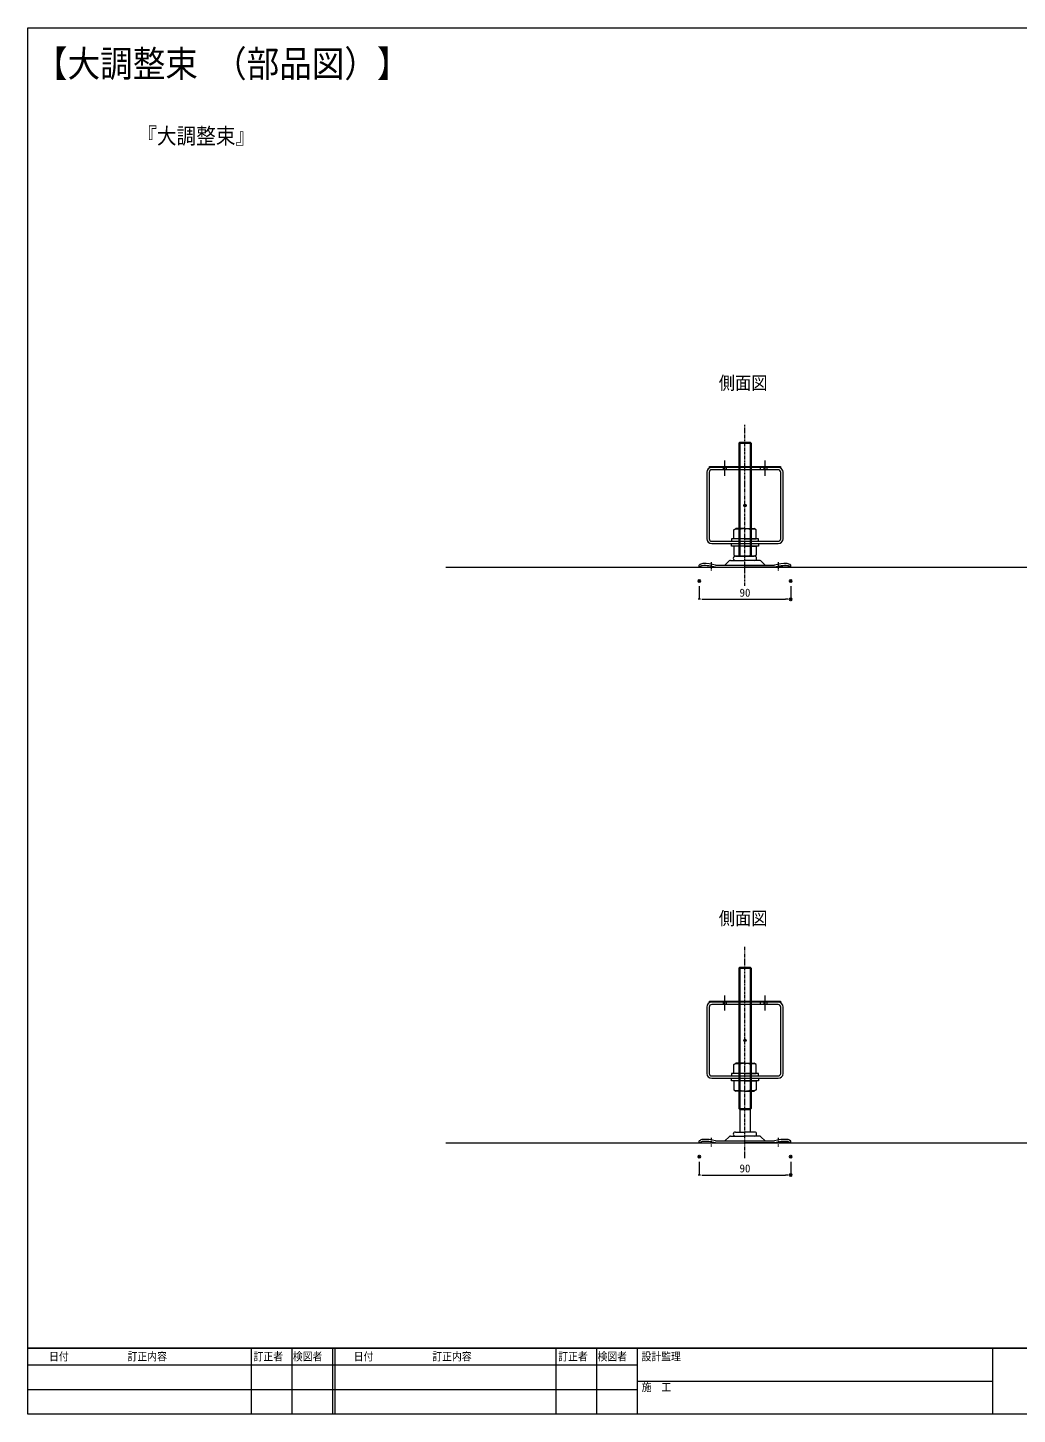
# Model space of a CAD drawing. Units: millimetres, scale not verified. Extents: x -850 to 1050, y -136 to 149.
# Drawn here: x 650.3 to 845.1, y -136.5 to 136.5 of the extents above; entities that cross this region are included whole.
import ezdxf
from ezdxf.enums import TextEntityAlignment as Align

# ---------------------------------------------------------------- set-up
doc = ezdxf.new("R2010")
doc.units = ezdxf.units.MM
doc.header["$PDMODE"] = 32
doc.header["$PDSIZE"] = 0.5
doc.linetypes.add('CHAIN1', pattern=[8, 5, -1, 1, -1])
doc.linetypes.add('DASHED1', pattern=[1.8, 1.2, -0.6])
for name, color, linetype, lineweight in [('0-0_一般', 2, 'Continuous', 9), ('0-1_A10_通り芯寸法', 1, 'Continuous', 9), ('0-2_外形線2', 2, 'Continuous', 9), ('0-3_束', 2, 'Continuous', 9), ('0-5_0', 2, 'Continuous', 9)]:
    doc.layers.add(name, color=color, linetype=linetype, lineweight=lineweight)
doc.layers.add('0-4_DEFPOINTS', color=7, linetype='Continuous')
doc.styles.add('ＭＳ ゴシック', font='')
doc.styles.get('ＭＳ ゴシック').set_extended_font_data('MS Gothic')

# ---------------------------------------------------------------- blocks, each defined once
blk = doc.blocks.new('グループ-280-1')
at = {"layer": '0-3_束'}
for p, q in [((27809.1, -48584.22), (27809.1, -48574.22)), ((27809.1, -48584.22), (27889.1, -48584.22)), ((27889.1, -48574.22), (28179.1, -48574.22)), ((27889.1, -48584.22), (28034.1, -48584.22)), ((27934.1, -48574.22), (27956.21, -48553.44)), ((27963.06, -48550.72), (28034.1, -48550.72)), ((27986.6, -48530.72), (28034.1, -48530.72)), ((27986.6, -48550.72), (28034.1, -48550.72)), ((28081.6, -48530.72), (28034.1, -48530.72)), ((28081.6, -48550.72), (28034.1, -48550.72)), ((28105.14, -48550.72), (28034.1, -48550.72)), ((28179.1, -48584.22), (28034.1, -48584.22)), ((28134.1, -48574.22), (28111.98, -48553.44)), ((28259.1, -48584.22), (28179.1, -48584.22)), ((28259.1, -48584.22), (28259.1, -48574.22))]:
    blk.add_line(p, q, dxfattribs=at)
at = {"layer": '0-3_束', "linetype": 'DASHED1'}
for p, q in [((27869.1, -48602.22), (27869.1, -48558.72)), ((28199.1, -48602.22), (28199.1, -48558.72))]:
    blk.add_line(p, q, dxfattribs=at)
at = {"layer": '0-3_束'}
for centre, radius, start, end in [((27837.15, -48615.61), 50, 102.09637, 124.12695), ((27833.89, -48615.61), 40, 104.94806, 128.30284), ((27835.74, -48766.58), 190, 73.68982, 93.67123), ((27834.32, -48766.58), 200, 74.1055, 92.19297), ((27963.06, -48560.72), 10, 90, 133.22853), ((27986.6, -48540.72), 10, 90, 180), ((27986.6, -48540.72), 10, 180, 270), ((28081.6, -48540.72), 10, 0, 90), ((28081.6, -48540.72), 10, 270, 0), ((28105.14, -48560.72), 10, 46.77147, 90), ((28233.87, -48766.58), 200, 87.80703, 105.8945), ((28232.46, -48766.58), 190, 86.32877, 106.31018), ((28231.05, -48615.61), 50, 55.87305, 77.90363), ((28234.3, -48615.61), 40, 51.69716, 75.05194)]:
    blk.add_arc(centre, radius, start, end, dxfattribs=at)
blk = doc.blocks.new('グループ-281-1')
at = {"layer": '0-3_束'}
for p, q in [((28004.1, -47724.22), (28009.1, -47719.22)), ((28004.1, -47724.22), (28004.1, -48414.22)), ((28009.1, -47719.22), (28059.1, -47719.22)), ((28009.1, -47724.22), (28009.1, -48530.72)), ((28059.1, -47719.22), (28064.1, -47724.22)), ((28059.1, -47724.22), (28059.1, -48530.72)), ((28004.1, -48414.22), (28064.1, -48414.22)), ((28004.1, -48414.22), (28009.1, -48419.22)), ((28009.1, -48419.22), (28059.1, -48419.22)), ((28059.1, -48419.22), (28064.1, -48414.22))]:
    blk.add_line(p, q, dxfattribs=at)
blk.add_lwpolyline([(28004.1, -47724.22), (28064.1, -47724.22), (28064.1, -48414.22)], dxfattribs=at)
blk.add_blockref('グループ-280-1', (0, 0), dxfattribs=at)
blk = doc.blocks.new('グループ-282-1')
at = {"layer": '0-3_束', "linetype": 'DASHED1'}
for p, q in [((27869.1, -45768.28), (27869.1, -45724.78)), ((28199.1, -45768.28), (28199.1, -45724.78))]:
    blk.add_line(p, q, dxfattribs=at)
at = {"layer": '0-3_束'}
for p, q in [((27934.1, -45740.28), (27956.21, -45719.49)), ((27963.06, -45716.78), (28034.1, -45716.78)), ((27986.6, -45696.78), (28034.1, -45696.78)), ((27986.6, -45716.78), (28034.1, -45716.78)), ((28081.6, -45696.78), (28034.1, -45696.78)), ((28081.6, -45716.78), (28034.1, -45716.78)), ((28105.14, -45716.78), (28034.1, -45716.78)), ((28134.1, -45740.28), (28111.98, -45719.49)), ((27809.1, -45750.28), (27809.1, -45740.28)), ((27809.1, -45750.28), (27889.1, -45750.28)), ((27889.1, -45740.28), (28179.1, -45740.28)), ((27889.1, -45750.28), (28034.1, -45750.28)), ((28179.1, -45750.28), (28034.1, -45750.28)), ((28259.1, -45750.28), (28179.1, -45750.28)), ((28259.1, -45750.28), (28259.1, -45740.28))]:
    blk.add_line(p, q, dxfattribs=at)
for centre, radius, start, end in [((27963.06, -45726.78), 10, 90, 133.22853), ((27986.6, -45706.78), 10, 90, 180), ((27986.6, -45706.78), 10, 180, 270), ((28081.6, -45706.78), 10, 0, 90), ((28081.6, -45706.78), 10, 270, 0), ((28105.14, -45726.78), 10, 46.77147, 90), ((27837.15, -45781.67), 50, 102.09637, 124.12695), ((27833.89, -45781.67), 40, 104.94806, 128.30284), ((27835.74, -45932.63), 190, 73.68982, 93.67123), ((27834.32, -45932.63), 200, 74.1055, 92.19297), ((28233.87, -45932.63), 200, 87.80703, 105.8945), ((28232.46, -45932.63), 190, 86.32877, 106.31018), ((28231.05, -45781.67), 50, 55.87305, 77.90363), ((28234.3, -45781.67), 40, 51.69716, 75.05194)]:
    blk.add_arc(centre, radius, start, end, dxfattribs=at)
blk = doc.blocks.new('グループ-283-1')
at = {"layer": '0-3_束'}
for p, q in [((28004.1, -45140.28), (28009.1, -45135.28)), ((28004.1, -45140.28), (28004.1, -45696.78)), ((28009.1, -45135.28), (28059.1, -45135.28)), ((28009.1, -45140.28), (28009.1, -45696.78)), ((28059.1, -45135.28), (28064.1, -45140.28)), ((28059.1, -45140.28), (28059.1, -45696.78))]:
    blk.add_line(p, q, dxfattribs=at)
blk.add_lwpolyline([(28004.1, -45140.28), (28064.1, -45140.28), (28064.1, -45696.78)], dxfattribs=at)
blk.add_blockref('グループ-282-1', (0, 0), dxfattribs=at)
blk = doc.blocks.new('グループ-284-1')
at = {"layer": '0-3_束'}
for p, q in [((27979.25, -45646.78), (27979.25, -45676.28)), ((28034.1, -45646.78), (27979.25, -45646.78)), ((28006.67, -45646.78), (28006.67, -45676.28)), ((28034.1, -45646.78), (28088.95, -45646.78)), ((28061.52, -45646.78), (28061.52, -45676.28)), ((28088.95, -45646.78), (28088.95, -45676.28)), ((27979.25, -45676.28), (27979.25, -45691.09)), ((27979.25, -45691.09), (27989.1, -45696.78)), ((28034.1, -45696.78), (27989.1, -45696.78)), ((28006.67, -45676.28), (28006.67, -45691.09)), ((28034.1, -45696.78), (28034.1, -45691.09)), ((28034.1, -45696.78), (28034.1, -45691.09)), ((28034.1, -45696.78), (28079.1, -45696.78)), ((28061.52, -45676.28), (28061.52, -45691.09)), ((28088.95, -45691.09), (28079.1, -45696.78)), ((28088.95, -45676.28), (28088.95, -45691.09))]:
    blk.add_line(p, q, dxfattribs=at)
blk.add_lwpolyline([(27967.07, -45634.28), (28101.13, -45634.28), (28101.13, -45646.78), (27967.07, -45646.78)], close=True, dxfattribs=at)
for centre, radius, start, end in [((27992.96, -45667.34), 27.42, 240.00001, 299.99999), ((28034.1, -45627.8), 68.98, 246.57346, 270), ((28034.1, -45627.8), 68.98, 270, 293.42654), ((28075.23, -45667.34), 27.42, 240.00001, 299.99999)]:
    blk.add_arc(centre, radius, start, end, dxfattribs=at)
blk = doc.blocks.new('グループ-285-1')
at = {"layer": '0-3_束'}
for p, q in [((27979.25, -45565.97), (27989.1, -45560.28)), ((27979.25, -45580.78), (27979.25, -45565.97)), ((27979.25, -45610.28), (27979.25, -45580.78)), ((28034.1, -45560.28), (27989.1, -45560.28)), ((28006.67, -45580.78), (28006.67, -45565.97)), ((28006.67, -45610.28), (28006.67, -45580.78)), ((28034.1, -45560.28), (28034.1, -45565.97)), ((28034.1, -45560.28), (28034.1, -45565.97)), ((28034.1, -45560.28), (28079.1, -45560.28)), ((28061.52, -45580.78), (28061.52, -45565.97)), ((28061.52, -45610.28), (28061.52, -45580.78)), ((28088.95, -45565.97), (28079.1, -45560.28)), ((28088.95, -45580.78), (28088.95, -45565.97)), ((28088.95, -45610.28), (28088.95, -45580.78)), ((28034.1, -45610.28), (27979.25, -45610.28)), ((28034.1, -45610.28), (28088.95, -45610.28))]:
    blk.add_line(p, q, dxfattribs=at)
blk.add_lwpolyline([(27967.07, -45622.78), (28101.13, -45622.78), (28101.13, -45610.28), (27967.07, -45610.28)], close=True, dxfattribs=at)
for centre, radius, start, end in [((27992.96, -45589.72), 27.42, 60.00001, 119.99999), ((28034.1, -45629.26), 68.98, 90, 113.42654), ((28034.1, -45629.26), 68.98, 66.57346, 90), ((28075.23, -45589.72), 27.42, 60.00001, 119.99999)]:
    blk.add_arc(centre, radius, start, end, dxfattribs=at)
blk = doc.blocks.new('グループ-286-1')
at = {"layer": '0-3_束', "linetype": 'CHAIN1'}
blk.add_line((28034.1, -45842.41), (28034.1, -45048.65), dxfattribs=at)
at = {"layer": '0-3_束'}
for p, q in [((27934.1, -45300.78), (27934.1, -45225.78)), ((28134.1, -45300.78), (28134.1, -45225.78)), ((27846.6, -45283.28), (27846.6, -45610.28)), ((27858.1, -45283.28), (27858.1, -45610.28)), ((28197.6, -45259.28), (27870.6, -45259.28)), ((28197.6, -45270.78), (27870.6, -45270.78)), ((27926.6, -45259.28), (27926.6, -45267.28)), ((27941.6, -45259.28), (27941.6, -45267.28)), ((28109.1, -45259.28), (28109.1, -45267.28)), ((28126.6, -45259.28), (28126.6, -45267.28)), ((28141.6, -45259.28), (28141.6, -45267.28)), ((28210.1, -45610.28), (28210.1, -45283.28)), ((28221.6, -45610.28), (28221.6, -45283.28)), ((27870.6, -45622.78), (28197.6, -45622.78)), ((27870.6, -45634.28), (28197.6, -45634.28))]:
    blk.add_line(p, q, dxfattribs=at)
blk.add_lwpolyline([(27859.1, -45259.28), (27859.1, -45254.28), (28209.1, -45254.28), (28209.1, -45259.28)], close=True, dxfattribs=at)
for centre, radius, start, end in [((27870.6, -45283.28), 24, 90, 180), ((27870.6, -45283.28), 12.5, 90, 180), ((28197.6, -45283.28), 24, 0, 90), ((28197.6, -45283.28), 12.5, 0, 90), ((27870.6, -45610.28), 24, 180, 270), ((27870.6, -45610.28), 12.5, 180, 270), ((28197.6, -45610.28), 24, 270, 0), ((28197.6, -45610.28), 12.5, 270, 0)]:
    blk.add_arc(centre, radius, start, end, dxfattribs=at)
blk.add_point((28034.1, -45446.78), dxfattribs=at)
at = {"layer": '0-3_束', "color": 132}
blk.add_solid([(27859.1, -45259.28), (28209.1, -45259.28), (27859.1, -45254.28), (28209.1, -45254.28)], dxfattribs=at)
at = {"layer": '0-3_束'}
for name in ['グループ-285-1', 'グループ-284-1']:
    blk.add_blockref(name, (0, 0), dxfattribs=at)
blk = doc.blocks.new('グループ-287-1')
at = {"layer": '0-3_束'}
for p, q in [((27979.25, -48278.72), (27979.25, -48308.22)), ((28034.1, -48278.72), (27979.25, -48278.72)), ((27979.25, -48308.22), (27979.25, -48323.04)), ((28006.67, -48278.72), (28006.67, -48308.22)), ((28006.67, -48308.22), (28006.67, -48323.04)), ((28034.1, -48278.72), (28088.95, -48278.72)), ((28061.52, -48278.72), (28061.52, -48308.22)), ((28061.52, -48308.22), (28061.52, -48323.04)), ((28088.95, -48278.72), (28088.95, -48308.22)), ((28088.95, -48308.22), (28088.95, -48323.04)), ((27979.25, -48323.04), (27989.1, -48328.72)), ((28034.1, -48328.72), (27989.1, -48328.72)), ((28034.1, -48328.72), (28034.1, -48323.04)), ((28034.1, -48328.72), (28034.1, -48323.04)), ((28034.1, -48328.72), (28079.1, -48328.72)), ((28088.95, -48323.04), (28079.1, -48328.72))]:
    blk.add_line(p, q, dxfattribs=at)
blk.add_lwpolyline([(27967.07, -48266.22), (28101.13, -48266.22), (28101.13, -48278.72), (27967.07, -48278.72)], close=True, dxfattribs=at)
for centre, radius, start, end in [((27992.96, -48299.29), 27.42, 240.00001, 299.99999), ((28034.1, -48259.75), 68.98, 246.57346, 270), ((28034.1, -48259.75), 68.98, 270, 293.42654), ((28075.23, -48299.29), 27.42, 240.00001, 299.99999)]:
    blk.add_arc(centre, radius, start, end, dxfattribs=at)
blk = doc.blocks.new('グループ-288-1')
at = {"layer": '0-3_束'}
for p, q in [((27979.25, -48197.91), (27989.1, -48192.22)), ((27979.25, -48212.72), (27979.25, -48197.91)), ((27979.25, -48242.22), (27979.25, -48212.72)), ((28034.1, -48242.22), (27979.25, -48242.22)), ((28034.1, -48192.22), (27989.1, -48192.22)), ((28006.67, -48212.72), (28006.67, -48197.91)), ((28006.67, -48242.22), (28006.67, -48212.72)), ((28034.1, -48192.22), (28034.1, -48197.91)), ((28034.1, -48192.22), (28034.1, -48197.91)), ((28034.1, -48192.22), (28079.1, -48192.22)), ((28034.1, -48242.22), (28088.95, -48242.22)), ((28061.52, -48212.72), (28061.52, -48197.91)), ((28061.52, -48242.22), (28061.52, -48212.72)), ((28088.95, -48197.91), (28079.1, -48192.22)), ((28088.95, -48212.72), (28088.95, -48197.91)), ((28088.95, -48242.22), (28088.95, -48212.72))]:
    blk.add_line(p, q, dxfattribs=at)
blk.add_lwpolyline([(27967.07, -48254.72), (28101.13, -48254.72), (28101.13, -48242.22), (27967.07, -48242.22)], close=True, dxfattribs=at)
for centre, radius, start, end in [((27992.96, -48221.66), 27.42, 60.00001, 119.99999), ((28034.1, -48261.2), 68.98, 90, 113.42654), ((28034.1, -48261.2), 68.98, 66.57346, 90), ((28075.23, -48221.66), 27.42, 60.00001, 119.99999)]:
    blk.add_arc(centre, radius, start, end, dxfattribs=at)
blk = doc.blocks.new('グループ-289-1')
at = {"layer": '0-3_束', "linetype": 'CHAIN1'}
blk.add_line((28034.1, -48659.44), (28034.1, -47618.65), dxfattribs=at)
at = {"layer": '0-3_束'}
for p, q in [((28197.6, -47891.22), (27870.6, -47891.22)), ((28197.6, -47902.72), (27870.6, -47902.72)), ((27926.6, -47891.22), (27926.6, -47899.22)), ((27934.1, -47932.72), (27934.1, -47857.72)), ((27941.6, -47891.22), (27941.6, -47899.22)), ((28109.1, -47891.22), (28109.1, -47899.22)), ((28126.6, -47891.22), (28126.6, -47899.22)), ((28134.1, -47932.72), (28134.1, -47857.72)), ((28141.6, -47891.22), (28141.6, -47899.22)), ((27846.6, -47915.22), (27846.6, -48242.22)), ((27858.1, -47915.22), (27858.1, -48242.22)), ((28210.1, -48242.22), (28210.1, -47915.22)), ((28221.6, -48242.22), (28221.6, -47915.22)), ((27870.6, -48254.72), (28197.6, -48254.72)), ((27870.6, -48266.22), (28197.6, -48266.22))]:
    blk.add_line(p, q, dxfattribs=at)
blk.add_lwpolyline([(27859.1, -47891.22), (27859.1, -47886.22), (28209.1, -47886.22), (28209.1, -47891.22)], close=True, dxfattribs=at)
for centre, radius, start, end in [((27870.6, -47915.22), 24, 90, 180), ((27870.6, -47915.22), 12.5, 90, 180), ((28197.6, -47915.22), 24, 0, 90), ((28197.6, -47915.22), 12.5, 0, 90), ((27870.6, -48242.22), 24, 180, 270), ((27870.6, -48242.22), 12.5, 180, 270), ((28197.6, -48242.22), 24, 270, 0), ((28197.6, -48242.22), 12.5, 270, 0)]:
    blk.add_arc(centre, radius, start, end, dxfattribs=at)
blk.add_point((28034.1, -48078.72), dxfattribs=at)
at = {"layer": '0-3_束', "color": 132}
blk.add_solid([(27859.1, -47891.22), (28209.1, -47891.22), (27859.1, -47886.22), (28209.1, -47886.22)], dxfattribs=at)
at = {"layer": '0-3_束'}
for name in ['グループ-288-1', 'グループ-287-1']:
    blk.add_blockref(name, (0, 0), dxfattribs=at)
blk = doc.blocks.new('_DOT')
at = {"layer": '0-5_0', "color": 7}
for p, q in [((-2.5, 0), (-5, 0)), ((-1.25, 0), (1.25, 0))]:
    blk.add_line(p, q, dxfattribs=at)

msp = doc.modelspace()

# ---------------------------------------------------------------- linework, layer by layer
at = {"layer": '0-0_一般'}
for p, q in [((694.275, -123.5), (694.275, -136.5)), ((702.275, -123.5), (702.275, -136.5)), ((710.275, -123.5), (710.275, -136.5)), ((710.775, -123.5), (710.775, -136.5)), ((754.275, -123.5), (754.275, -136.5)), ((762.275, -123.5), (762.275, -136.5)), ((770.275, -123.5), (770.275, -136.5)), ((840.275, -123.5), (840.275, -136.5)), ((650.275, -126.75), (770.275, -126.75)), ((770.275, -130), (840.275, -130)), ((650.275, -131.625), (770.275, -131.625))]:
    msp.add_line(p, q, dxfattribs=at)
at = {"layer": '0-0_一般', "color": 5}
for points in [[(650.276, 136.5), (1050.276, 136.5), (1050.276, -123.5), (650.276, -123.5)], [(650.275, -123.5), (1050.275, -123.5), (1050.275, -136.5), (650.275, -136.5)]]:
    msp.add_lwpolyline(points, close=True, dxfattribs=at)
at = {"layer": '0-1_A10_通り芯寸法', "color": 2}
msp.add_line((732.578, 30.281), (973.715, 30.281), dxfattribs=at)
at = {"layer": '0-1_A10_通り芯寸法'}
for p, q in [((782.515, 26.574), (782.515, 23.964)), ((800.515, 26.574), (800.515, 23.964)), ((783.515, 23.964), (799.515, 23.964)), ((782.515, -86.784), (782.515, -89.394)), ((800.515, -86.784), (800.515, -89.394)), ((783.515, -89.394), (799.515, -89.394))]:
    msp.add_line(p, q, dxfattribs=at)
at = {"layer": '0-2_外形線2'}
msp.add_line((732.578, -83.076), (973.715, -83.076), dxfattribs=at)
at = {"layer": '0-4_DEFPOINTS'}
for p in [(782.515, 27.574), (800.515, 27.574), (800.515, 23.964), (782.515, -85.784), (800.515, -85.784), (800.515, -89.394)]:
    msp.add_point(p, dxfattribs=at)

# ---------------------------------------------------------------- block references
at = {"layer": '0-1_A10_通り芯寸法', "xscale": 0.1999878, "yscale": 0.1999878, "rotation": 180}
for p in [(782.515, 23.964), (782.515, -89.394)]:
    msp.add_blockref('_DOT', p, dxfattribs=at)
at = {"layer": '0-1_A10_通り芯寸法', "xscale": 0.1999878, "yscale": 0.1999878}
for p in [(800.515, 23.964), (800.515, -89.394)]:
    msp.add_blockref('_DOT', p, dxfattribs=at)
at = {"layer": '0-3_束', "xscale": 0.04, "yscale": 0.04}
for name in ['グループ-286-1', 'グループ-283-1', 'グループ-289-1', 'グループ-281-1']:
    msp.add_blockref(name, (-329.849, 1860.293), dxfattribs=at)

# ---------------------------------------------------------------- texts
at = {"layer": '0-0_一般', "style": 'ＭＳ ゴシック', "width": 0.9}
for s, height, p in [('【大調整束 （部品図）】', 5.224, (651.707, 125.244)), ('『大調整束』', 3.152, (671.839, 112.676)), ('日付\u3000\u3000\u3000\u3000\u3000\u3000訂正内容', 1.576, (654.472, -126.384)), ('訂正者\u3000検図者', 1.576, (694.745, -126.393)), ('日付\u3000\u3000\u3000\u3000\u3000\u3000訂正内容', 1.576, (714.472, -126.384)), ('訂正者\u3000検図者', 1.576, (754.745, -126.393)), ('設計監理', 1.576, (771.151, -126.393)), ('施\u3000工', 1.576, (771.176, -132.437))]:
    msp.add_text(s, height=height, dxfattribs=at).set_placement(p, align=Align.BOTTOM_LEFT)
at = {"layer": '0-1_A10_通り芯寸法', "color": 2, "style": 'ＭＳ ゴシック', "width": 0.9}
for p in [(786.361, 64.472), (786.361, -40.928)]:
    msp.add_text('側面図', height=2.603, dxfattribs=at).set_placement(p, align=Align.BOTTOM_LEFT)
at = {"layer": '0-1_A10_通り芯寸法', "style": 'ＭＳ ゴシック'}
for p in [(790.444, 24.007), (790.444, -89.351)]:
    msp.add_text('90', height=1.576, dxfattribs=at).set_placement(p, align=Align.BOTTOM_LEFT)

doc.saveas('drawing.dxf')
